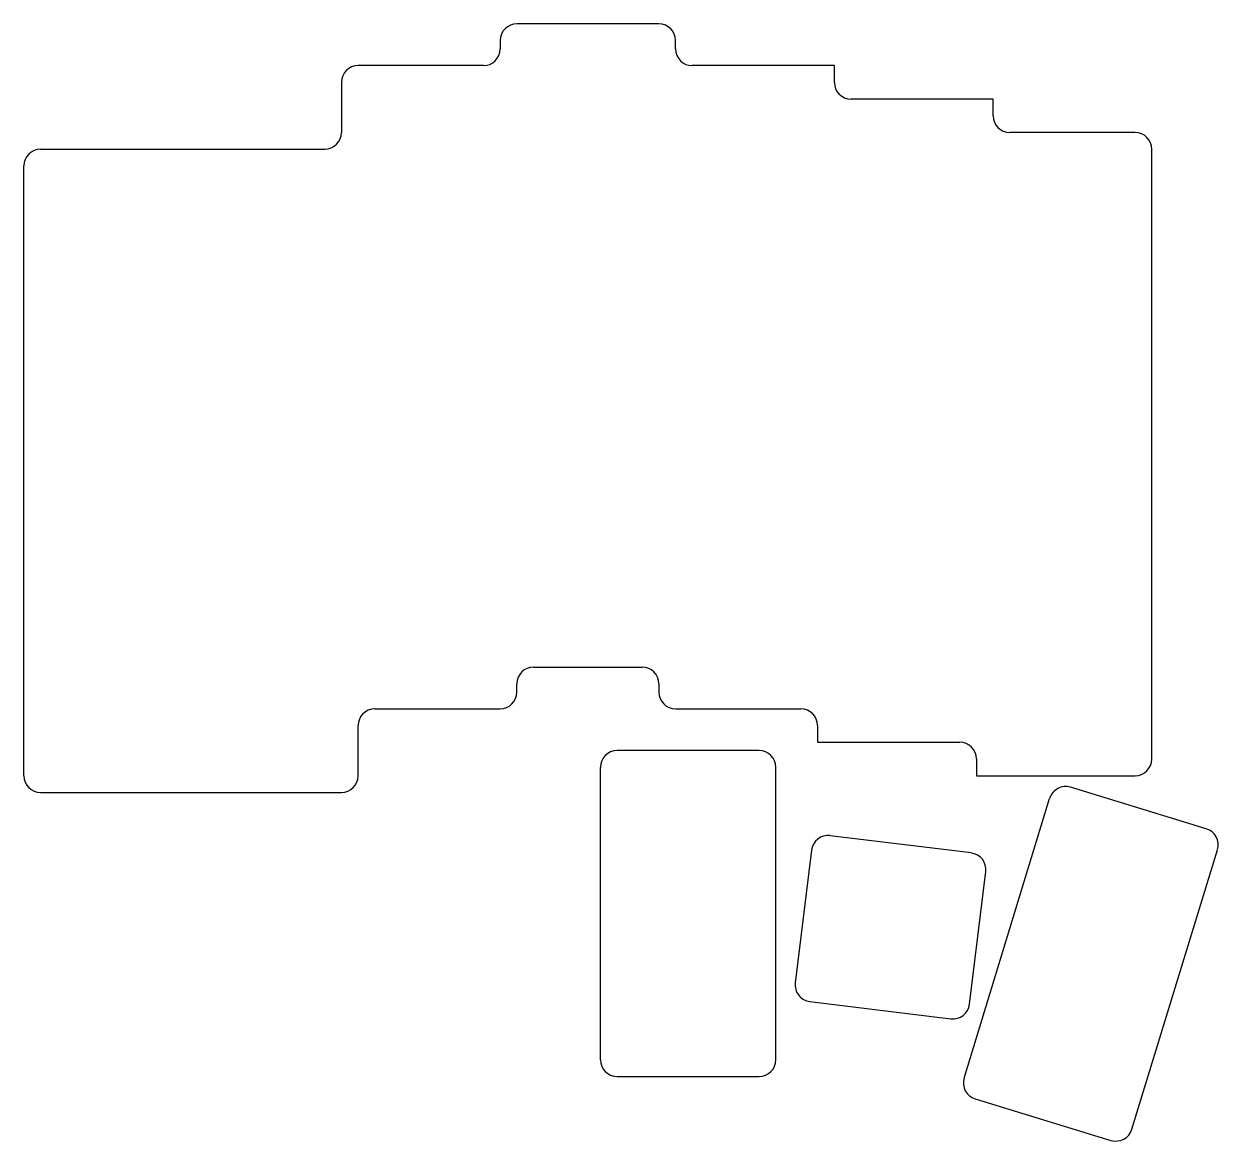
# Model space of a CAD drawing. Header units: millimetres. Extents: x -10 to 132, y -52 to 82.
import ezdxf

# ---------------------------------------------------------------- set-up
doc = ezdxf.new("R2010")
doc.units = ezdxf.units.MM

msp = doc.modelspace()

# ---------------------------------------------------------------- linework, layer by layer
for p, q in [((65.5, 82), (48.5, 82)), ((46.5, 80), (46.5, 79)), ((67.5, 79), (67.5, 80)), ((44.5, 77), (29.5, 77)), ((86.5, 77), (69.5, 77)), ((86.5, 75), (86.5, 77)), ((27.5, 75), (27.5, 69)), ((105.5, 73), (88.5, 73)), ((105.5, 71), (105.5, 73)), ((122.5, 69), (107.5, 69)), ((-8.5, 67), (25.5, 67)), ((124.5, -6), (124.5, 67)), ((-10.5, -8), (-10.5, 65)), ((50.5, 5), (63.5, 5)), ((48.5, 2), (48.5, 3)), ((65.5, 3), (65.5, 2)), ((31.5, 0), (46.5, 0)), ((67.5, 0), (82.5, 0)), ((29.5, -8), (29.5, -2)), ((84.5, -2), (84.5, -4)), ((84.5, -4), (101.5, -4)), ((77.5, -5), (60.5, -5)), ((58.5, -42), (58.5, -7)), ((79.5, -42), (79.5, -7)), ((103.5, -6), (103.5, -8)), ((103.5, -8), (122.5, -8)), ((-8.5, -10), (27.5, -10)), ((131.02, -14.36), (114.76, -9.39)), ((102.03, -44.19), (112.26, -10.72)), ((102.88, -17.25), (86.01, -15.18)), ((83.78, -16.92), (81.83, -32.8)), ((122.11, -50.33), (132.35, -16.86)), ((102.67, -35.36), (104.62, -19.48)), ((83.57, -35.03), (100.44, -37.1)), ((60.5, -44), (77.5, -44)), ((103.36, -46.69), (119.61, -51.66))]:
    msp.add_line(p, q)
for centre, start, end in [((48.5, 80), 90, 180), ((65.5, 80), 0, 90), ((44.5, 79), 270, 0), ((69.5, 79), 180, 270), ((29.5, 75), 90, 180), ((88.5, 75), 180, 270), ((107.5, 71), 180, 270), ((25.5, 69), 270, 0), ((122.5, 67), 0, 90), ((-8.5, 65), 90, 180), ((50.5, 3), 90, 180), ((63.5, 3), 0, 90), ((46.5, 2), 270, 0), ((67.5, 2), 180, 270), ((31.5, -2), 90, 180), ((82.5, -2), 0, 90), ((101.5, -6), 0, 90), ((60.5, -7), 90, 180), ((77.5, -7), 0, 90), ((122.5, -6), 270, 0), ((-8.5, -8), 180, 270), ((27.5, -8), 270, 0), ((114.18, -11.3), 73, 163), ((85.76, -17.16), 83, 173), ((130.43, -16.27), 343, 73), ((102.64, -19.24), 353, 83), ((83.81, -33.05), 173, 263), ((100.69, -35.12), 263, 353), ((60.5, -42), 180, 270), ((77.5, -42), 270, 0), ((103.94, -44.77), 163, 253), ((120.2, -49.74), 253, 343)]:
    msp.add_arc(centre, 2, start, end)

doc.saveas('drawing.dxf')
